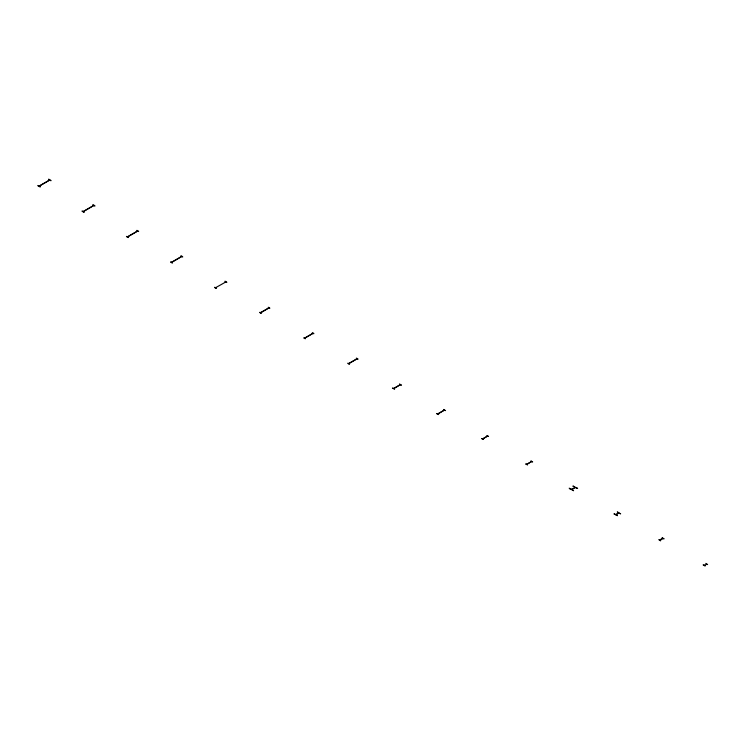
<?xml version="1.0" encoding="UTF-8"?>
<svg xmlns="http://www.w3.org/2000/svg" width="745" height="745" viewBox="0 0 745 745"><rect width="100%" height="100%" fill="white"/><g stroke="black" fill="none" stroke-linecap="round" stroke-linejoin="round"><path stroke-width="1.12" d="M215.901 287.691C218.285 289.945 211.869 286.248 215.771 287.607L225.595 282.085C229.618 283.538 222.876 279.599 225.465 282.01M704.593 565.25L705.217 565.986L703.122 564.906L704.276 565.278L707.005 564.235M658.766 539.631L660.601 540.87M705.766 563.388L707.638 564.598M659.362 539.976L662.64 538.477L662.137 537.685L664.121 538.831L662.687 538.579L660.154 540.432M39.355 186.138C43.303 188.755 34.27 184.145 39.327 185.933L49.356 180.15C45.808 177.17 54.553 182.246 49.496 180.225L39.373 186.092M83.412 211.589C86.96 213.973 78.737 209.829 83.403 211.375L93.423 205.592C90.452 202.836 98.061 207.436 93.628 205.639L83.412 211.589M127.721 236.901C130.673 238.987 123.614 235.429 127.674 236.686L137.266 231.155C134.78 228.78 141.392 232.608 137.415 231.239L127.74 236.854M171.778 262.342C174.702 264.41 167.7 260.908 171.75 262.138L181.333 256.597C178.996 254.203 185.449 258.115 181.482 256.68L171.778 262.342M260.787 312.723C263.181 314.511 257.239 311.55 260.769 312.509L268.591 307.992C266.775 305.897 272.158 309.175 268.731 308.076L260.787 312.723M304.863 338.156C307.219 339.925 301.362 337.019 304.873 337.941L312.649 333.453C310.935 331.395 316.131 334.542 312.77 333.527L304.891 338.109M348.837 363.625C351.565 365.478 345.224 362.266 348.818 363.467L356.846 358.829C354.667 356.725 360.208 360.291 357.069 358.848L348.837 363.625M393.863 388.545L394.608 389.141L392.429 388.08L393.798 388.369L399.925 384.839L399.478 384.001L401.49 385.165L400.121 384.876L393.863 388.545M437.855 414.006L438.665 414.592L436.496 413.522L437.781 413.866L444.15 410.188L443.545 409.452L445.557 410.607L444.225 410.281L437.855 414.006M482.76 438.945L483.412 439.41L481.643 438.563L482.695 438.833L487.388 436.123L486.932 435.508L488.552 436.449L487.5 436.179L482.779 438.917M526.808 464.386L527.553 464.899L525.672 463.949L526.752 464.284L531.483 461.555L530.887 460.931L532.656 461.947L531.576 461.611L526.827 464.368M571.75 489.474L573.594 490.722L569.189 488.18C570.512 491.104 577.971 487.007 572.868 486.057L577.636 488.394L575.019 487.547L571.75 489.474M616.003 514.702L617.437 515.689L613.954 513.836L615.873 514.562L618.564 513.007L617.298 511.899L620.65 513.836L618.732 513.1L616.003 514.702"/></g></svg>
